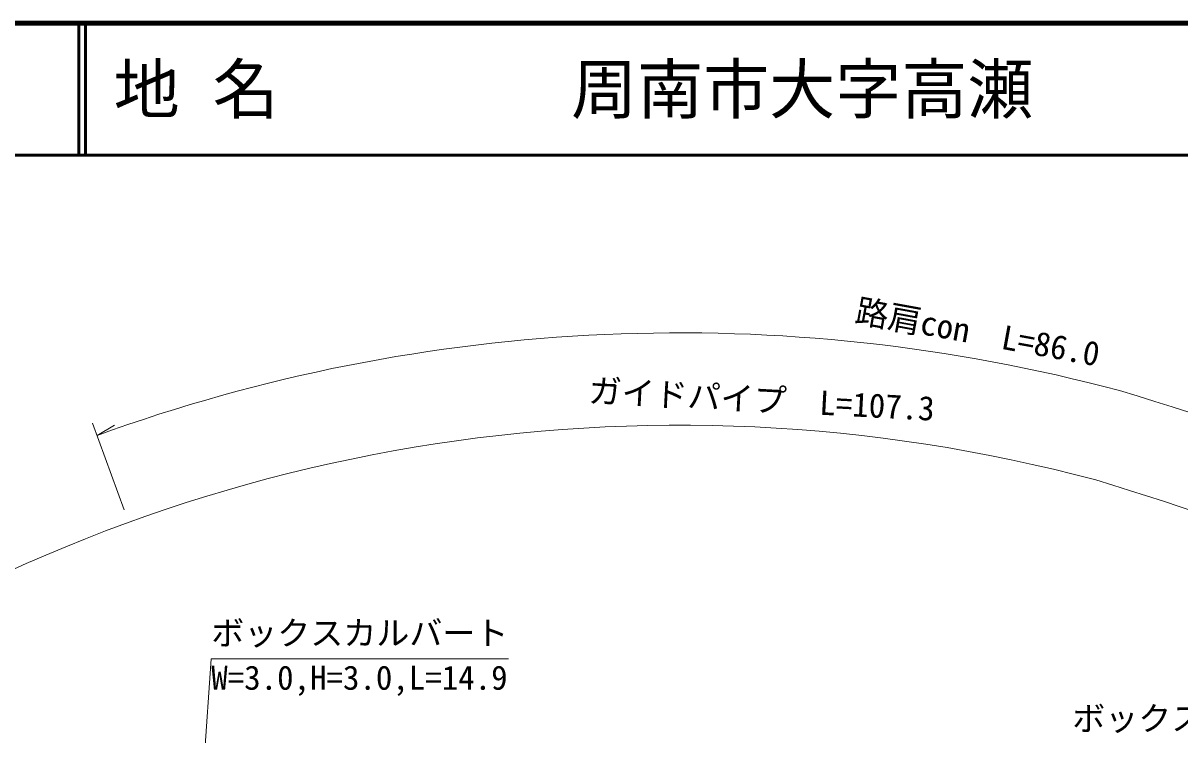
# Model space of a CAD drawing. Units: millimetres, scale not verified. Extents: x 40000 to 680000, y 20000 to 380000.
# Drawn here: x 363521 to 451127, y 326088 to 380000 of the extents above; entities that cross this region are included whole.
import ezdxf
from ezdxf.enums import TextEntityAlignment as Align

# ---------------------------------------------------------------- set-up
doc = ezdxf.new("R2010")
doc.units = ezdxf.units.MM
doc.header["$LTSCALE"] = 1000
for name, color, linetype, lineweight in [('M-STR-HTXT', 7, 'Continuous', 13), ('M-TTL', 2, 'Continuous', 140), ('M-TTL-LINE', 7, 'Continuous', 50)]:
    doc.layers.add(name, color=color, linetype=linetype, lineweight=lineweight)
doc.layers.add('M-TTL-TXT', color=7, linetype='Continuous')
doc.styles.add('ＭＳ ゴシック', font='')
doc.styles.get('ＭＳ ゴシック').set_extended_font_data('MS Gothic')

msp = doc.modelspace()

# ---------------------------------------------------------------- linework, layer by layer
at = {"layer": 'M-STR-HTXT'}
for p, q in [((368780, 349704), (371174, 343126)), ((369122, 348765), (370429, 349559)), ((376766, 317829), (377768, 331838)), ((377768, 331838), (400268, 331838))]:
    msp.add_line(p, q, dxfattribs=at)
for centre, radius, start, end in [((413234, 227541), 129000, 75.02642, 109.99588), ((390125, 162226), 198143, 60.57643, 73.45053), ((413234, 227541), 122000, 75.02642, 123.92973), ((388688, 158789), 194850, 60.64867, 73.27689)]:
    msp.add_arc(centre, radius, start, end, dxfattribs=at)
at = {"layer": 'M-TTL'}
msp.add_line((680000, 380000), (40000, 380000), dxfattribs=at)
at = {"layer": 'M-TTL-LINE'}
for p, q in [((367750, 380000), (367750, 370000)), ((368250, 380000), (368250, 370000)), ((40000, 370000), (680000, 370000))]:
    msp.add_line(p, q, dxfattribs=at)

# ---------------------------------------------------------------- texts
at = {"layer": 'M-STR-HTXT', "style": 'ＭＳ ゴシック'}
for s, rotation, p in [('路肩con\u3000L=86.0', 349.632, (435556, 355141)), ('ガイドパイプ\u3000L=107.3', 356.961, (419376, 350029))]:
    msp.add_text(s, height=1833, rotation=rotation, dxfattribs=at).set_placement(p, align=Align.BOTTOM_CENTER)
for p in [(377768, 332338), (442976, 325863)]:
    msp.add_text('ボックスカルバート', height=1833, dxfattribs=at).set_placement(p, align=Align.BOTTOM_LEFT)
msp.add_text('W=3.0,H=3.0,L=14.9', height=1833, dxfattribs=at).set_placement((377768, 331338), align=Align.TOP_LEFT)
at = {"layer": 'M-TTL-TXT', "style": 'ＭＳ ゴシック'}
for s, p in [('地 名', (370380, 375000)), ('周南市大字高瀬', (405024, 375000))]:
    msp.add_text(s, height=3666, dxfattribs=at).set_placement(p, align=Align.MIDDLE_LEFT)

doc.saveas('drawing.dxf')
